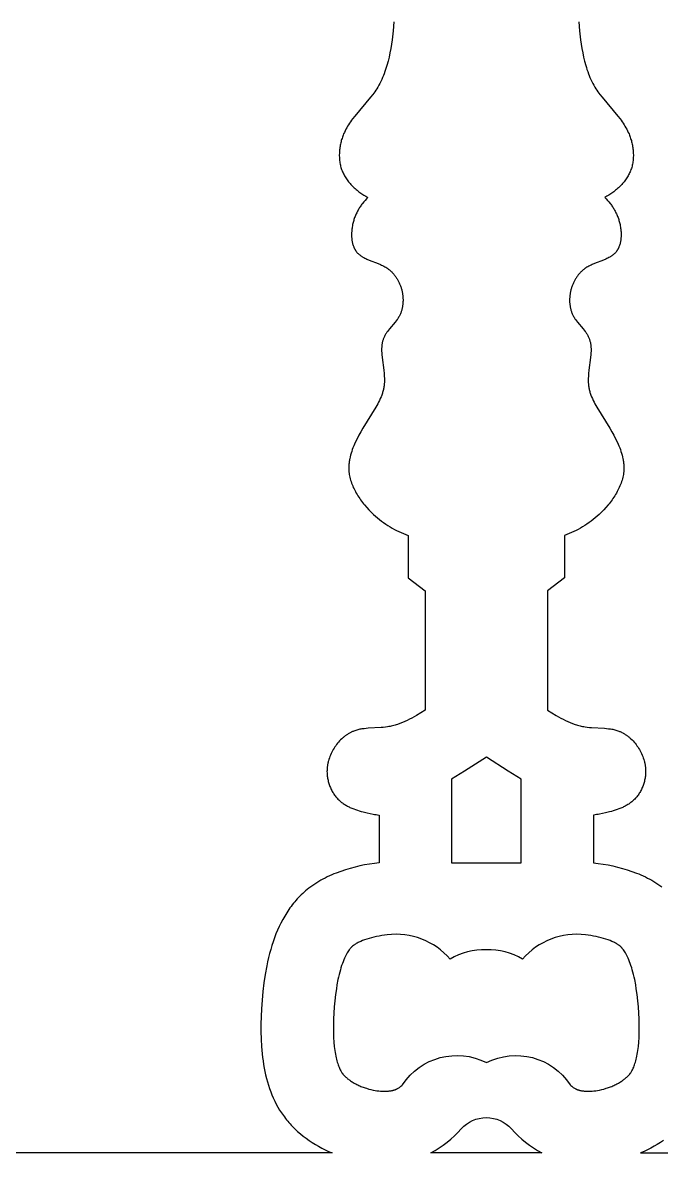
# Model space of a CAD drawing. Extents: x 452 to 1697, y 1442 to 2340.
# Drawn here: x 1470.7 to 1564.3, y 1539.1 to 1707.4 of the extents above; entities that cross this region are included whole.
import ezdxf

# ---------------------------------------------------------------- set-up
doc = ezdxf.new("R2010")
doc.units = 0
doc.layers.add('LAYER_05', color=1, linetype='CONTINUOUS')

msp = doc.modelspace()

# ---------------------------------------------------------------- linework, layer by layer
at = {"layer": 'LAYER_05'}
for points in [[(1525.13, 1707.59), (1525, 1706.29), (1524.84, 1704.99), (1524.75, 1704.35), (1524.65, 1703.71), (1524.54, 1703.07), (1524.41, 1702.44), (1524.26, 1701.82), (1524.09, 1701.21), (1524, 1700.9), (1523.91, 1700.6), (1523.81, 1700.31), (1523.7, 1700.01), (1523.59, 1699.72), (1523.47, 1699.43), (1523.34, 1699.15), (1523.21, 1698.87), (1523.07, 1698.59), (1522.92, 1698.32), (1522.76, 1698.05), (1522.6, 1697.78), (1522.46, 1697.57), (1522.32, 1697.36), (1522.18, 1697.16), (1522.02, 1696.95), (1521.71, 1696.55), (1519.38, 1693.79), (1519.07, 1693.38), (1518.92, 1693.17), (1518.77, 1692.96), (1518.62, 1692.75), (1518.48, 1692.53), (1518.34, 1692.32), (1518.21, 1692.09), (1518.09, 1691.87), (1517.97, 1691.64), (1517.86, 1691.4), (1517.75, 1691.17), (1517.69, 1691.01), (1517.63, 1690.85), (1517.57, 1690.68), (1517.51, 1690.52), (1517.46, 1690.35), (1517.41, 1690.19), (1517.37, 1690.02), (1517.32, 1689.85), (1517.29, 1689.68), (1517.25, 1689.51), (1517.22, 1689.34), (1517.19, 1689.17), (1517.17, 1688.99), (1517.15, 1688.82), (1517.14, 1688.65), (1517.12, 1688.47), (1517.12, 1688.3), (1517.11, 1688.13), (1517.11, 1687.95), (1517.12, 1687.78), (1517.13, 1687.61), (1517.14, 1687.44), (1517.16, 1687.27), (1517.18, 1687.09), (1517.21, 1686.93), (1517.24, 1686.76), (1517.27, 1686.59), (1517.31, 1686.43), (1517.36, 1686.26), (1517.41, 1686.1), (1517.46, 1685.94), (1517.52, 1685.78), (1517.59, 1685.62), (1517.66, 1685.47), (1517.73, 1685.31), (1517.81, 1685.16), (1517.89, 1685.01), (1517.98, 1684.86), (1518.07, 1684.72), (1518.17, 1684.57), (1518.27, 1684.43), (1518.37, 1684.29), (1518.48, 1684.16), (1518.59, 1684.02), (1518.7, 1683.89), (1518.82, 1683.76), (1518.94, 1683.63), (1519.06, 1683.51), (1519.19, 1683.39), (1519.31, 1683.27), (1519.44, 1683.15), (1519.58, 1683.03), (1519.71, 1682.92), (1519.85, 1682.81), (1519.99, 1682.7), (1520.13, 1682.6), (1520.41, 1682.4), (1520.7, 1682.21), (1521, 1682.03), (1521.29, 1681.86), (1521.09, 1681.65), (1520.89, 1681.43), (1520.7, 1681.21), (1520.51, 1680.98), (1520.43, 1680.86), (1520.34, 1680.74), (1520.25, 1680.62), (1520.17, 1680.5), (1520.09, 1680.38), (1520.01, 1680.25), (1519.94, 1680.13), (1519.86, 1680), (1519.79, 1679.87), (1519.72, 1679.74), (1519.66, 1679.61), (1519.59, 1679.47), (1519.53, 1679.34), (1519.47, 1679.2), (1519.42, 1679.06), (1519.36, 1678.92), (1519.31, 1678.78), (1519.26, 1678.63), (1519.22, 1678.49), (1519.18, 1678.34), (1519.14, 1678.19), (1519.1, 1678.04), (1519.07, 1677.89), (1519.04, 1677.74), (1518.99, 1677.48), (1518.98, 1677.35), (1518.96, 1677.22), (1518.95, 1677.09), (1518.93, 1676.96), (1518.93, 1676.83), (1518.92, 1676.7), (1518.91, 1676.57), (1518.91, 1676.44), (1518.91, 1676.32), (1518.92, 1676.19), (1518.92, 1676.06), (1518.93, 1675.93), (1518.94, 1675.8), (1518.96, 1675.68), (1518.97, 1675.55), (1518.99, 1675.43), (1519.02, 1675.31), (1519.04, 1675.19), (1519.07, 1675.07), (1519.1, 1674.96), (1519.14, 1674.84), (1519.18, 1674.73), (1519.22, 1674.62), (1519.26, 1674.51), (1519.28, 1674.46), (1519.31, 1674.41), (1519.33, 1674.36), (1519.36, 1674.31), (1519.39, 1674.26), (1519.42, 1674.21), (1519.44, 1674.16), (1519.47, 1674.11), (1519.5, 1674.07), (1519.54, 1674.02), (1519.57, 1673.98), (1519.6, 1673.93), (1519.65, 1673.87), (1519.7, 1673.81), (1519.75, 1673.75), (1519.8, 1673.7), (1519.86, 1673.64), (1519.92, 1673.59), (1519.97, 1673.54), (1520.03, 1673.49), (1520.1, 1673.44), (1520.16, 1673.39), (1520.22, 1673.34), (1520.29, 1673.3), (1520.35, 1673.25), (1520.42, 1673.21), (1520.49, 1673.17), (1520.56, 1673.13), (1520.7, 1673.05), (1520.85, 1672.97), (1521, 1672.9), (1521.16, 1672.83), (1521.47, 1672.69), (1522.8, 1672.17), (1523.13, 1672.03), (1523.29, 1671.95), (1523.46, 1671.87), (1523.62, 1671.79), (1523.77, 1671.71), (1523.93, 1671.62), (1524.08, 1671.52), (1524.15, 1671.47), (1524.23, 1671.42), (1524.3, 1671.37), (1524.37, 1671.32), (1524.46, 1671.25), (1524.55, 1671.17), (1524.63, 1671.1), (1524.72, 1671.02), (1524.8, 1670.94), (1524.88, 1670.86), (1524.96, 1670.78), (1525.03, 1670.69), (1525.11, 1670.61), (1525.18, 1670.52), (1525.25, 1670.43), (1525.32, 1670.33), (1525.39, 1670.24), (1525.45, 1670.14), (1525.52, 1670.05), (1525.58, 1669.95), (1525.64, 1669.85), (1525.69, 1669.75), (1525.75, 1669.64), (1525.8, 1669.54), (1525.85, 1669.43), (1525.9, 1669.33), (1525.95, 1669.22), (1526, 1669.11), (1526.04, 1669), (1526.08, 1668.89), (1526.12, 1668.78), (1526.16, 1668.67), (1526.19, 1668.55), (1526.23, 1668.44), (1526.26, 1668.33), (1526.29, 1668.21), (1526.31, 1668.1), (1526.34, 1667.98), (1526.36, 1667.86), (1526.38, 1667.75), (1526.4, 1667.63), (1526.41, 1667.52), (1526.43, 1667.4), (1526.44, 1667.28), (1526.44, 1667.16), (1526.45, 1667.05), (1526.46, 1666.93), (1526.46, 1666.82), (1526.46, 1666.7), (1526.45, 1666.58), (1526.45, 1666.47), (1526.44, 1666.35), (1526.43, 1666.24), (1526.42, 1666.12), (1526.4, 1666.01), (1526.39, 1665.9), (1526.37, 1665.79), (1526.35, 1665.68), (1526.32, 1665.57), (1526.29, 1665.46), (1526.26, 1665.35), (1526.23, 1665.24), (1526.2, 1665.13), (1526.16, 1665.03), (1526.12, 1664.93), (1526.08, 1664.82), (1526.03, 1664.72), (1525.99, 1664.62), (1525.93, 1664.51), (1525.87, 1664.4), (1525.8, 1664.29), (1525.74, 1664.18), (1525.67, 1664.07), (1525.6, 1663.97), (1525.45, 1663.76), (1525.29, 1663.56), (1524.48, 1662.58), (1524.32, 1662.39), (1524.17, 1662.2), (1524.1, 1662.1), (1524.03, 1662), (1523.97, 1661.9), (1523.9, 1661.8), (1523.84, 1661.7), (1523.78, 1661.6), (1523.73, 1661.49), (1523.68, 1661.39), (1523.64, 1661.29), (1523.6, 1661.2), (1523.56, 1661.1), (1523.53, 1661), (1523.5, 1660.9), (1523.47, 1660.8), (1523.44, 1660.7), (1523.42, 1660.6), (1523.4, 1660.49), (1523.38, 1660.39), (1523.37, 1660.28), (1523.36, 1660.18), (1523.34, 1660.07), (1523.34, 1659.96), (1523.33, 1659.86), (1523.32, 1659.75), (1523.32, 1659.53), (1523.32, 1659.31), (1523.33, 1659.08), (1523.34, 1658.85), (1523.38, 1658.4), (1523.62, 1656.53), (1523.67, 1656.06), (1523.69, 1655.82), (1523.71, 1655.59), (1523.72, 1655.36), (1523.73, 1655.13), (1523.72, 1654.9), (1523.72, 1654.68), (1523.71, 1654.57), (1523.7, 1654.46), (1523.69, 1654.34), (1523.68, 1654.23), (1523.66, 1654.1), (1523.64, 1653.96), (1523.61, 1653.82), (1523.58, 1653.68), (1523.55, 1653.55), (1523.51, 1653.41), (1523.47, 1653.28), (1523.43, 1653.15), (1523.39, 1653.01), (1523.34, 1652.88), (1523.29, 1652.75), (1523.24, 1652.62), (1523.12, 1652.36), (1523, 1652.11), (1522.88, 1651.85), (1522.74, 1651.6), (1522.45, 1651.09), (1520.57, 1648.04), (1520.27, 1647.52), (1519.98, 1647), (1519.71, 1646.47), (1519.45, 1645.95), (1519.33, 1645.68), (1519.22, 1645.42), (1519.12, 1645.16), (1519.02, 1644.89), (1518.93, 1644.63), (1518.84, 1644.36), (1518.77, 1644.09), (1518.7, 1643.83), (1518.64, 1643.56), (1518.62, 1643.43), (1518.59, 1643.29), (1518.57, 1643.16), (1518.55, 1643.03), (1518.54, 1642.89), (1518.53, 1642.76), (1518.52, 1642.63), (1518.51, 1642.49), (1518.5, 1642.36), (1518.5, 1642.23), (1518.5, 1642.09), (1518.51, 1641.96), (1518.51, 1641.83), (1518.52, 1641.69), (1518.53, 1641.59), (1518.55, 1641.48), (1518.56, 1641.37), (1518.58, 1641.26), (1518.61, 1641.05), (1518.66, 1640.83), (1518.71, 1640.62), (1518.77, 1640.4), (1518.84, 1640.19), (1518.91, 1639.98), (1518.99, 1639.77), (1519.08, 1639.56), (1519.17, 1639.35), (1519.27, 1639.14), (1519.37, 1638.93), (1519.48, 1638.73), (1519.59, 1638.52), (1519.71, 1638.32), (1519.83, 1638.12), (1519.96, 1637.92), (1520.1, 1637.72), (1520.23, 1637.53), (1520.37, 1637.34), (1520.52, 1637.14), (1520.67, 1636.96), (1520.82, 1636.77), (1521.14, 1636.41), (1521.46, 1636.05), (1521.8, 1635.71), (1522.14, 1635.38), (1522.43, 1635.13), (1522.72, 1634.88), (1523.01, 1634.64), (1523.31, 1634.41), (1523.61, 1634.18), (1523.92, 1633.97), (1524.23, 1633.76), (1524.55, 1633.57), (1524.87, 1633.38), (1525.19, 1633.2), (1525.52, 1633.03), (1525.85, 1632.87), (1526.19, 1632.72), (1526.53, 1632.57), (1526.87, 1632.43), (1527.22, 1632.31), (1527.22, 1626.09), (1529.72, 1624.17), (1529.72, 1606.7), (1529.08, 1606.29), (1528.42, 1605.9), (1528.09, 1605.71), (1527.75, 1605.52), (1527.41, 1605.35), (1527.07, 1605.18), (1526.72, 1605.02), (1526.37, 1604.87), (1526.01, 1604.73), (1525.65, 1604.6), (1525.47, 1604.54), (1525.29, 1604.49), (1525.11, 1604.44), (1524.92, 1604.39), (1524.74, 1604.35), (1524.55, 1604.31), (1524.37, 1604.27), (1524.18, 1604.24), (1523.87, 1604.2), (1523.56, 1604.16), (1523.25, 1604.14), (1521.36, 1604.03), (1521.05, 1604.01), (1520.75, 1603.97), (1520.59, 1603.95), (1520.44, 1603.93), (1520.29, 1603.9), (1520.14, 1603.88), (1519.99, 1603.84), (1519.84, 1603.81), (1519.69, 1603.77), (1519.55, 1603.72), (1519.4, 1603.68), (1519.26, 1603.62), (1519.16, 1603.58), (1519.06, 1603.54), (1518.97, 1603.5), (1518.87, 1603.46), (1518.78, 1603.41), (1518.69, 1603.36), (1518.59, 1603.31), (1518.5, 1603.26), (1518.41, 1603.2), (1518.32, 1603.14), (1518.23, 1603.09), (1518.14, 1603.02), (1518.05, 1602.96), (1517.97, 1602.9), (1517.88, 1602.83), (1517.79, 1602.76), (1517.71, 1602.7), (1517.63, 1602.62), (1517.47, 1602.48), (1517.31, 1602.33), (1517.15, 1602.17), (1517, 1602), (1516.86, 1601.83), (1516.72, 1601.66), (1516.59, 1601.48), (1516.46, 1601.29), (1516.34, 1601.1), (1516.22, 1600.91), (1516.11, 1600.72), (1516.01, 1600.52), (1515.91, 1600.31), (1515.82, 1600.11), (1515.73, 1599.9), (1515.66, 1599.69), (1515.59, 1599.47), (1515.52, 1599.26), (1515.5, 1599.15), (1515.47, 1599.04), (1515.45, 1598.93), (1515.42, 1598.82), (1515.4, 1598.71), (1515.38, 1598.6), (1515.37, 1598.49), (1515.35, 1598.38), (1515.34, 1598.27), (1515.33, 1598.16), (1515.32, 1598), (1515.32, 1597.84), (1515.31, 1597.67), (1515.32, 1597.51), (1515.33, 1597.35), (1515.34, 1597.19), (1515.35, 1597.03), (1515.37, 1596.87), (1515.4, 1596.71), (1515.43, 1596.55), (1515.46, 1596.4), (1515.5, 1596.24), (1515.54, 1596.09), (1515.58, 1595.93), (1515.63, 1595.78), (1515.69, 1595.63), (1515.74, 1595.48), (1515.8, 1595.34), (1515.87, 1595.19), (1515.94, 1595.05), (1516.01, 1594.91), (1516.08, 1594.77), (1516.16, 1594.63), (1516.24, 1594.5), (1516.33, 1594.37), (1516.42, 1594.24), (1516.51, 1594.12), (1516.61, 1594), (1516.71, 1593.88), (1516.81, 1593.76), (1516.92, 1593.65), (1517.03, 1593.54), (1517.13, 1593.45), (1517.24, 1593.35), (1517.35, 1593.26), (1517.46, 1593.17), (1517.57, 1593.09), (1517.69, 1593), (1517.81, 1592.92), (1517.93, 1592.85), (1518.05, 1592.77), (1518.17, 1592.7), (1518.3, 1592.63), (1518.42, 1592.56), (1518.55, 1592.5), (1518.68, 1592.44), (1518.95, 1592.32), (1519.22, 1592.21), (1519.49, 1592.1), (1519.77, 1592.01), (1520.05, 1591.92), (1520.33, 1591.84), (1520.61, 1591.76), (1521.18, 1591.62), (1521.62, 1591.52), (1522.06, 1591.44), (1522.28, 1591.4), (1522.5, 1591.37), (1522.73, 1591.34), (1522.95, 1591.31), (1522.95, 1584.31), (1522.25, 1584.22), (1521.54, 1584.12), (1520.83, 1583.99), (1520.12, 1583.84), (1519.42, 1583.68), (1518.72, 1583.49), (1518.02, 1583.28), (1517.34, 1583.05), (1516.66, 1582.8), (1516.33, 1582.67), (1516, 1582.53), (1515.67, 1582.38), (1515.35, 1582.23), (1515.03, 1582.07), (1514.71, 1581.91), (1514.4, 1581.74), (1514.1, 1581.56), (1513.8, 1581.38), (1513.51, 1581.19), (1513.22, 1581), (1512.93, 1580.8), (1512.66, 1580.59), (1512.39, 1580.38), (1512.17, 1580.19), (1511.96, 1580.01), (1511.75, 1579.82), (1511.54, 1579.62), (1511.34, 1579.42), (1511.14, 1579.22), (1510.95, 1579.01), (1510.76, 1578.8), (1510.58, 1578.59), (1510.4, 1578.37), (1510.22, 1578.15), (1510.05, 1577.92), (1509.88, 1577.69), (1509.72, 1577.46), (1509.56, 1577.22), (1509.41, 1576.98), (1509.11, 1576.49), (1508.82, 1575.99), (1508.56, 1575.48), (1508.3, 1574.95), (1508.06, 1574.41), (1507.83, 1573.87), (1507.62, 1573.31), (1507.42, 1572.74), (1507.23, 1572.17), (1507.06, 1571.59), (1506.9, 1571), (1506.74, 1570.4), (1506.6, 1569.8), (1506.48, 1569.19), (1506.25, 1567.95), (1506.06, 1566.7), (1505.91, 1565.44), (1505.79, 1564.17), (1505.7, 1562.9), (1505.65, 1561.79), (1505.62, 1560.67), (1505.62, 1559.57), (1505.65, 1558.47), (1505.71, 1557.38), (1505.8, 1556.31), (1505.86, 1555.78), (1505.93, 1555.25), (1506.02, 1554.73), (1506.11, 1554.22), (1506.21, 1553.7), (1506.32, 1553.2), (1506.44, 1552.7), (1506.58, 1552.2), (1506.73, 1551.71), (1506.89, 1551.23), (1507.06, 1550.75), (1507.24, 1550.29), (1507.44, 1549.83), (1507.65, 1549.37), (1507.88, 1548.93), (1508.12, 1548.49), (1508.37, 1548.06), (1508.5, 1547.85), (1508.64, 1547.65), (1508.78, 1547.44), (1508.92, 1547.24), (1509.07, 1547.04), (1509.22, 1546.84), (1509.38, 1546.63), (1509.55, 1546.43), (1509.72, 1546.23), (1509.89, 1546.04), (1510.07, 1545.85), (1510.25, 1545.66), (1510.62, 1545.29), (1511.01, 1544.93), (1511.42, 1544.58), (1511.83, 1544.24), (1512.26, 1543.92), (1512.7, 1543.6), (1513.15, 1543.3), (1513.61, 1543.02), (1514.08, 1542.74), (1514.57, 1542.48), (1515.06, 1542.23), (1515.55, 1541.99), (1516.06, 1541.77), (1445.21, 1541.77)], [(1552.2, 1707.59), (1552.33, 1706.29), (1552.49, 1704.99), (1552.58, 1704.35), (1552.68, 1703.71), (1552.79, 1703.07), (1552.92, 1702.44), (1553.07, 1701.82), (1553.24, 1701.21), (1553.33, 1700.9), (1553.42, 1700.6), (1553.52, 1700.31), (1553.63, 1700.01), (1553.75, 1699.72), (1553.86, 1699.43), (1553.99, 1699.15), (1554.12, 1698.87), (1554.26, 1698.59), (1554.41, 1698.32), (1554.57, 1698.05), (1554.73, 1697.78), (1554.87, 1697.57), (1555.01, 1697.36), (1555.16, 1697.16), (1555.31, 1696.95), (1555.62, 1696.55), (1557.95, 1693.79), (1558.26, 1693.38), (1558.41, 1693.17), (1558.56, 1692.96), (1558.71, 1692.75), (1558.85, 1692.53), (1558.99, 1692.32), (1559.12, 1692.09), (1559.24, 1691.87), (1559.36, 1691.64), (1559.47, 1691.4), (1559.58, 1691.17), (1559.64, 1691.01), (1559.7, 1690.85), (1559.76, 1690.68), (1559.82, 1690.52), (1559.87, 1690.35), (1559.92, 1690.19), (1559.96, 1690.02), (1560.01, 1689.85), (1560.04, 1689.68), (1560.08, 1689.51), (1560.11, 1689.34), (1560.14, 1689.17), (1560.16, 1688.99), (1560.18, 1688.82), (1560.19, 1688.65), (1560.21, 1688.47), (1560.21, 1688.3), (1560.22, 1688.13), (1560.22, 1687.95), (1560.21, 1687.78), (1560.2, 1687.61), (1560.19, 1687.44), (1560.17, 1687.27), (1560.15, 1687.09), (1560.12, 1686.93), (1560.09, 1686.76), (1560.06, 1686.59), (1560.02, 1686.43), (1559.97, 1686.26), (1559.92, 1686.1), (1559.87, 1685.94), (1559.81, 1685.78), (1559.74, 1685.62), (1559.67, 1685.47), (1559.6, 1685.31), (1559.52, 1685.16), (1559.44, 1685.01), (1559.35, 1684.86), (1559.26, 1684.72), (1559.16, 1684.57), (1559.06, 1684.43), (1558.96, 1684.29), (1558.85, 1684.16), (1558.74, 1684.02), (1558.63, 1683.89), (1558.51, 1683.76), (1558.39, 1683.63), (1558.27, 1683.51), (1558.14, 1683.39), (1558.02, 1683.27), (1557.89, 1683.15), (1557.75, 1683.03), (1557.62, 1682.92), (1557.48, 1682.81), (1557.34, 1682.7), (1557.2, 1682.6), (1556.92, 1682.4), (1556.63, 1682.21), (1556.33, 1682.03), (1556.04, 1681.86), (1556.24, 1681.65), (1556.44, 1681.43), (1556.63, 1681.21), (1556.82, 1680.98), (1556.9, 1680.86), (1556.99, 1680.74), (1557.08, 1680.62), (1557.16, 1680.5), (1557.24, 1680.38), (1557.32, 1680.25), (1557.39, 1680.13), (1557.47, 1680), (1557.54, 1679.87), (1557.61, 1679.74), (1557.67, 1679.61), (1557.74, 1679.47), (1557.8, 1679.34), (1557.86, 1679.2), (1557.91, 1679.06), (1557.97, 1678.92), (1558.02, 1678.78), (1558.07, 1678.63), (1558.11, 1678.49), (1558.15, 1678.34), (1558.19, 1678.19), (1558.23, 1678.04), (1558.26, 1677.89), (1558.29, 1677.74), (1558.34, 1677.48), (1558.35, 1677.35), (1558.37, 1677.22), (1558.38, 1677.09), (1558.4, 1676.96), (1558.41, 1676.83), (1558.41, 1676.7), (1558.42, 1676.57), (1558.42, 1676.44), (1558.42, 1676.32), (1558.41, 1676.19), (1558.41, 1676.06), (1558.4, 1675.93), (1558.39, 1675.8), (1558.37, 1675.68), (1558.36, 1675.55), (1558.34, 1675.43), (1558.31, 1675.31), (1558.29, 1675.19), (1558.26, 1675.07), (1558.23, 1674.96), (1558.19, 1674.84), (1558.16, 1674.73), (1558.11, 1674.62), (1558.07, 1674.51), (1558.05, 1674.46), (1558.02, 1674.41), (1558, 1674.36), (1557.97, 1674.31), (1557.94, 1674.26), (1557.92, 1674.21), (1557.89, 1674.16), (1557.86, 1674.11), (1557.83, 1674.07), (1557.8, 1674.02), (1557.76, 1673.98), (1557.73, 1673.93), (1557.68, 1673.87), (1557.63, 1673.81), (1557.58, 1673.75), (1557.53, 1673.7), (1557.47, 1673.64), (1557.41, 1673.59), (1557.36, 1673.54), (1557.3, 1673.49), (1557.24, 1673.44), (1557.17, 1673.39), (1557.11, 1673.34), (1557.04, 1673.3), (1556.98, 1673.25), (1556.91, 1673.21), (1556.84, 1673.17), (1556.77, 1673.13), (1556.63, 1673.05), (1556.48, 1672.97), (1556.33, 1672.9), (1556.17, 1672.83), (1555.86, 1672.69), (1554.53, 1672.17), (1554.2, 1672.03), (1554.04, 1671.95), (1553.87, 1671.87), (1553.71, 1671.79), (1553.56, 1671.71), (1553.4, 1671.62), (1553.25, 1671.52), (1553.18, 1671.47), (1553.1, 1671.42), (1553.03, 1671.37), (1552.96, 1671.32), (1552.87, 1671.25), (1552.78, 1671.17), (1552.7, 1671.1), (1552.61, 1671.02), (1552.53, 1670.94), (1552.45, 1670.86), (1552.37, 1670.78), (1552.3, 1670.69), (1552.22, 1670.61), (1552.15, 1670.52), (1552.08, 1670.43), (1552.01, 1670.33), (1551.94, 1670.24), (1551.88, 1670.14), (1551.82, 1670.05), (1551.75, 1669.95), (1551.69, 1669.85), (1551.64, 1669.75), (1551.58, 1669.64), (1551.53, 1669.54), (1551.48, 1669.43), (1551.43, 1669.33), (1551.38, 1669.22), (1551.33, 1669.11), (1551.29, 1669), (1551.25, 1668.89), (1551.21, 1668.78), (1551.17, 1668.67), (1551.14, 1668.55), (1551.1, 1668.44), (1551.07, 1668.33), (1551.04, 1668.21), (1551.02, 1668.1), (1550.99, 1667.98), (1550.97, 1667.86), (1550.95, 1667.75), (1550.93, 1667.63), (1550.92, 1667.52), (1550.91, 1667.4), (1550.89, 1667.28), (1550.89, 1667.16), (1550.88, 1667.05), (1550.87, 1666.93), (1550.87, 1666.82), (1550.87, 1666.7), (1550.88, 1666.58), (1550.88, 1666.47), (1550.89, 1666.35), (1550.9, 1666.24), (1550.91, 1666.12), (1550.93, 1666.01), (1550.94, 1665.9), (1550.96, 1665.79), (1550.99, 1665.68), (1551.01, 1665.57), (1551.04, 1665.46), (1551.07, 1665.35), (1551.1, 1665.24), (1551.13, 1665.13), (1551.17, 1665.03), (1551.21, 1664.93), (1551.25, 1664.82), (1551.3, 1664.72), (1551.34, 1664.62), (1551.4, 1664.51), (1551.46, 1664.4), (1551.53, 1664.29), (1551.59, 1664.18), (1551.66, 1664.07), (1551.73, 1663.97), (1551.88, 1663.76), (1552.04, 1663.56), (1552.85, 1662.58), (1553.01, 1662.39), (1553.16, 1662.2), (1553.23, 1662.1), (1553.3, 1662), (1553.36, 1661.9), (1553.43, 1661.8), (1553.49, 1661.7), (1553.55, 1661.6), (1553.6, 1661.49), (1553.65, 1661.39), (1553.69, 1661.29), (1553.73, 1661.2), (1553.77, 1661.1), (1553.8, 1661), (1553.83, 1660.9), (1553.86, 1660.8), (1553.89, 1660.7), (1553.91, 1660.6), (1553.93, 1660.49), (1553.95, 1660.39), (1553.96, 1660.28), (1553.97, 1660.18), (1553.99, 1660.07), (1553.99, 1659.96), (1554, 1659.86), (1554.01, 1659.75), (1554.01, 1659.53), (1554.01, 1659.31), (1554, 1659.08), (1553.99, 1658.85), (1553.95, 1658.4), (1553.71, 1656.53), (1553.66, 1656.06), (1553.64, 1655.82), (1553.62, 1655.59), (1553.61, 1655.36), (1553.61, 1655.13), (1553.61, 1654.9), (1553.61, 1654.68), (1553.62, 1654.57), (1553.63, 1654.46), (1553.64, 1654.34), (1553.65, 1654.23), (1553.67, 1654.1), (1553.69, 1653.96), (1553.72, 1653.82), (1553.75, 1653.68), (1553.78, 1653.55), (1553.82, 1653.41), (1553.86, 1653.28), (1553.9, 1653.15), (1553.94, 1653.01), (1553.99, 1652.88), (1554.04, 1652.75), (1554.09, 1652.62), (1554.21, 1652.36), (1554.33, 1652.11), (1554.45, 1651.85), (1554.59, 1651.6), (1554.88, 1651.09), (1556.76, 1648.04), (1557.06, 1647.52), (1557.35, 1647), (1557.62, 1646.47), (1557.88, 1645.95), (1558, 1645.68), (1558.11, 1645.42), (1558.21, 1645.16), (1558.31, 1644.89), (1558.4, 1644.63), (1558.49, 1644.36), (1558.56, 1644.09), (1558.63, 1643.83), (1558.69, 1643.56), (1558.71, 1643.43), (1558.74, 1643.29), (1558.76, 1643.16), (1558.78, 1643.03), (1558.79, 1642.89), (1558.8, 1642.76), (1558.81, 1642.63), (1558.82, 1642.49), (1558.83, 1642.36), (1558.83, 1642.23), (1558.83, 1642.09), (1558.82, 1641.96), (1558.82, 1641.83), (1558.81, 1641.69), (1558.8, 1641.59), (1558.78, 1641.48), (1558.77, 1641.37), (1558.75, 1641.26), (1558.72, 1641.05), (1558.67, 1640.83), (1558.62, 1640.62), (1558.56, 1640.4), (1558.49, 1640.19), (1558.42, 1639.98), (1558.34, 1639.77), (1558.25, 1639.56), (1558.16, 1639.35), (1558.06, 1639.14), (1557.96, 1638.93), (1557.85, 1638.73), (1557.74, 1638.52), (1557.62, 1638.32), (1557.5, 1638.12), (1557.37, 1637.92), (1557.23, 1637.72), (1557.1, 1637.53), (1556.96, 1637.34), (1556.81, 1637.14), (1556.66, 1636.96), (1556.51, 1636.77), (1556.2, 1636.41), (1555.87, 1636.05), (1555.53, 1635.71), (1555.19, 1635.38), (1554.91, 1635.13), (1554.61, 1634.88), (1554.32, 1634.64), (1554.02, 1634.41), (1553.72, 1634.18), (1553.41, 1633.97), (1553.1, 1633.76), (1552.78, 1633.57), (1552.46, 1633.38), (1552.14, 1633.2), (1551.81, 1633.03), (1551.48, 1632.87), (1551.14, 1632.72), (1550.8, 1632.57), (1550.46, 1632.43), (1550.11, 1632.31), (1550.11, 1626.09), (1547.61, 1624.17), (1547.61, 1606.7), (1548.25, 1606.29), (1548.91, 1605.9), (1549.24, 1605.71), (1549.58, 1605.52), (1549.92, 1605.35), (1550.26, 1605.18), (1550.61, 1605.02), (1550.96, 1604.87), (1551.32, 1604.73), (1551.68, 1604.6), (1551.86, 1604.54), (1552.04, 1604.49), (1552.22, 1604.44), (1552.41, 1604.39), (1552.59, 1604.35), (1552.78, 1604.31), (1552.96, 1604.27), (1553.15, 1604.24), (1553.46, 1604.2), (1553.77, 1604.16), (1554.08, 1604.14), (1555.97, 1604.03), (1556.28, 1604.01), (1556.58, 1603.97), (1556.74, 1603.95), (1556.89, 1603.93), (1557.04, 1603.9), (1557.19, 1603.88), (1557.34, 1603.84), (1557.49, 1603.81), (1557.64, 1603.77), (1557.78, 1603.72), (1557.93, 1603.68), (1558.07, 1603.62), (1558.17, 1603.58), (1558.27, 1603.54), (1558.36, 1603.5), (1558.46, 1603.46), (1558.55, 1603.41), (1558.65, 1603.36), (1558.74, 1603.31), (1558.83, 1603.26), (1558.92, 1603.2), (1559.01, 1603.14), (1559.1, 1603.09), (1559.19, 1603.02), (1559.28, 1602.96), (1559.36, 1602.9), (1559.45, 1602.83), (1559.54, 1602.76), (1559.62, 1602.7), (1559.7, 1602.62), (1559.86, 1602.48), (1560.02, 1602.33), (1560.18, 1602.17), (1560.33, 1602), (1560.47, 1601.83), (1560.61, 1601.66), (1560.74, 1601.48), (1560.87, 1601.29), (1560.99, 1601.1), (1561.11, 1600.91), (1561.22, 1600.72), (1561.32, 1600.52), (1561.42, 1600.31), (1561.51, 1600.11), (1561.6, 1599.9), (1561.67, 1599.69), (1561.74, 1599.47), (1561.81, 1599.26), (1561.83, 1599.15), (1561.86, 1599.04), (1561.88, 1598.93), (1561.91, 1598.82), (1561.93, 1598.71), (1561.95, 1598.6), (1561.96, 1598.49), (1561.98, 1598.38), (1561.99, 1598.27), (1562, 1598.16), (1562.01, 1598), (1562.01, 1597.84), (1562.02, 1597.67), (1562.01, 1597.51), (1562.01, 1597.35), (1561.99, 1597.19), (1561.98, 1597.03), (1561.96, 1596.87), (1561.93, 1596.71), (1561.9, 1596.55), (1561.87, 1596.4), (1561.83, 1596.24), (1561.79, 1596.09), (1561.75, 1595.93), (1561.7, 1595.78), (1561.64, 1595.63), (1561.59, 1595.48), (1561.53, 1595.34), (1561.46, 1595.19), (1561.39, 1595.05), (1561.32, 1594.91), (1561.25, 1594.77), (1561.17, 1594.63), (1561.09, 1594.5), (1561, 1594.37), (1560.91, 1594.24), (1560.82, 1594.12), (1560.72, 1594), (1560.62, 1593.88), (1560.52, 1593.76), (1560.41, 1593.65), (1560.31, 1593.54), (1560.2, 1593.45), (1560.09, 1593.35), (1559.98, 1593.26), (1559.87, 1593.17), (1559.76, 1593.09), (1559.64, 1593), (1559.53, 1592.92), (1559.4, 1592.85), (1559.28, 1592.77), (1559.16, 1592.7), (1559.03, 1592.63), (1558.91, 1592.56), (1558.78, 1592.5), (1558.65, 1592.44), (1558.38, 1592.32), (1558.11, 1592.21), (1557.84, 1592.1), (1557.56, 1592.01), (1557.28, 1591.92), (1557, 1591.84), (1556.72, 1591.76), (1556.15, 1591.62), (1555.71, 1591.52), (1555.27, 1591.44), (1555.05, 1591.4), (1554.83, 1591.37), (1554.6, 1591.34), (1554.38, 1591.31), (1554.38, 1584.31), (1555.08, 1584.22), (1555.79, 1584.12), (1556.5, 1583.99), (1557.21, 1583.84), (1557.91, 1583.68), (1558.61, 1583.49), (1559.31, 1583.28), (1559.99, 1583.05), (1560.67, 1582.8), (1561, 1582.67), (1561.33, 1582.53), (1561.66, 1582.38), (1561.98, 1582.23), (1562.3, 1582.07), (1562.62, 1581.91), (1562.93, 1581.74), (1563.23, 1581.56), (1563.53, 1581.38), (1563.82, 1581.19), (1564.11, 1581), (1564.4, 1580.8)]]:
    msp.add_lwpolyline(points, dxfattribs=at)
msp.add_lwpolyline([(1535.48, 1597.76), (1533.56, 1596.59), (1533.58, 1591.31), (1533.58, 1584.31), (1543.75, 1584.31), (1543.75, 1591.31), (1543.77, 1596.59), (1541.85, 1597.76), (1538.67, 1599.82)], close=True, dxfattribs=at)
for points in [[(1538.67, 1555.01, -0.384223), (1550.93, 1551.76), (1551.05, 1551.65), (1551.18, 1551.55), (1551.29, 1551.47), (1551.41, 1551.38), (1551.51, 1551.32), (1551.61, 1551.25), (1551.69, 1551.21), (1551.73, 1551.18), (1551.78, 1551.16), (1551.81, 1551.14), (1551.85, 1551.12), (1551.89, 1551.1), (1551.94, 1551.08), (1552, 1551.06), (1552.05, 1551.04), (1552.11, 1551.02), (1552.17, 1551), (1552.24, 1550.98), (1552.31, 1550.96), (1552.38, 1550.94), (1552.45, 1550.93), (1552.53, 1550.91), (1552.62, 1550.89), (1552.71, 1550.88), (1552.79, 1550.86), (1552.89, 1550.85), (1552.99, 1550.84), (1553.1, 1550.83), (1553.2, 1550.82), (1553.31, 1550.82), (1553.43, 1550.81), (1553.65, 1550.81), (1553.79, 1550.81), (1553.92, 1550.82), (1554.18, 1550.83), (1554.44, 1550.86), (1554.7, 1550.89), (1554.98, 1550.93), (1555.27, 1550.99), (1555.59, 1551.06), (1555.91, 1551.14), (1556.24, 1551.24), (1556.41, 1551.29), (1556.57, 1551.35), (1556.73, 1551.41), (1556.89, 1551.47), (1557.05, 1551.53), (1557.2, 1551.6), (1557.35, 1551.66), (1557.5, 1551.73), (1557.65, 1551.8), (1557.79, 1551.88), (1557.93, 1551.95), (1558.06, 1552.02), (1558.2, 1552.1), (1558.33, 1552.18), (1558.45, 1552.26), (1558.56, 1552.34), (1558.68, 1552.42), (1558.79, 1552.5), (1558.89, 1552.57), (1558.99, 1552.65), (1559.08, 1552.73), (1559.18, 1552.81), (1559.26, 1552.88), (1559.33, 1552.95), (1559.41, 1553.02), (1559.48, 1553.1), (1559.54, 1553.16), (1559.6, 1553.22), (1559.65, 1553.28), (1559.7, 1553.35), (1559.74, 1553.39), (1559.77, 1553.44), (1559.83, 1553.52), (1559.89, 1553.61), (1559.95, 1553.71), (1560.01, 1553.83), (1560.08, 1553.95), (1560.14, 1554.07), (1560.2, 1554.19), (1560.27, 1554.36), (1560.33, 1554.52), (1560.39, 1554.69), (1560.45, 1554.86), (1560.51, 1555.07), (1560.57, 1555.29), (1560.63, 1555.5), (1560.68, 1555.72), (1560.73, 1555.98), (1560.79, 1556.24), (1560.83, 1556.51), (1560.87, 1556.77), (1560.91, 1557.08), (1560.95, 1557.38), (1561, 1558), (1561.05, 1558.68), (1561.07, 1559.29), (1561.08, 1559.9), (1561.07, 1560.67), (1561.05, 1561.45), (1561.01, 1562.27), (1560.95, 1563.2), (1560.87, 1564.09), (1560.77, 1564.99), (1560.65, 1565.84), (1560.56, 1566.43), (1560.41, 1567.19), (1560.33, 1567.56), (1560.24, 1567.94), (1560.15, 1568.28), (1560.06, 1568.62), (1559.97, 1568.93), (1559.87, 1569.24), (1559.77, 1569.53), (1559.67, 1569.81), (1559.57, 1570.06), (1559.46, 1570.31), (1559.36, 1570.53), (1559.25, 1570.74), (1559.16, 1570.93), (1559.05, 1571.11), (1558.96, 1571.26), (1558.86, 1571.41), (1558.77, 1571.54), (1558.73, 1571.6), (1558.68, 1571.66), (1558.6, 1571.76), (1558.56, 1571.8), (1558.52, 1571.85), (1558.49, 1571.89), (1558.45, 1571.93), (1558.41, 1571.97), (1558.37, 1572), (1558.34, 1572.03), (1558.31, 1572.06), (1558.27, 1572.09), (1558.24, 1572.12), (1558.19, 1572.16), (1558.14, 1572.2), (1558.07, 1572.25), (1558, 1572.29), (1557.93, 1572.34), (1557.86, 1572.38), (1557.73, 1572.46), (1557.6, 1572.53), (1557.47, 1572.6), (1557.33, 1572.67), (1557.2, 1572.73), (1557.07, 1572.79), (1556.8, 1572.9), (1556.5, 1573.01), (1556.19, 1573.12), (1555.84, 1573.22), (1555.5, 1573.32), (1555.13, 1573.41), (1554.76, 1573.49), (1554.37, 1573.57), (1553.98, 1573.64), (1553.59, 1573.69), (1553.2, 1573.74, 0.251856), (1543.98, 1570.19, 0.143661), (1538.67, 1571.53, 0.143661), (1533.35, 1570.19, 0.251856), (1524.13, 1573.74), (1523.74, 1573.69), (1523.35, 1573.64), (1522.96, 1573.57), (1522.57, 1573.49), (1522.2, 1573.41), (1521.83, 1573.32), (1521.49, 1573.22), (1521.14, 1573.12), (1520.83, 1573.01), (1520.53, 1572.9), (1520.26, 1572.79), (1520.13, 1572.73), (1520, 1572.67), (1519.87, 1572.6), (1519.73, 1572.53), (1519.6, 1572.46), (1519.47, 1572.38), (1519.4, 1572.34), (1519.33, 1572.29), (1519.26, 1572.25), (1519.19, 1572.2), (1519.14, 1572.16), (1519.09, 1572.12), (1519.06, 1572.09), (1519.02, 1572.06), (1518.99, 1572.03), (1518.96, 1572), (1518.92, 1571.97), (1518.88, 1571.93), (1518.85, 1571.89), (1518.81, 1571.85), (1518.77, 1571.8), (1518.73, 1571.76), (1518.65, 1571.66), (1518.6, 1571.6), (1518.56, 1571.54), (1518.47, 1571.41), (1518.37, 1571.26), (1518.28, 1571.11), (1518.17, 1570.93), (1518.08, 1570.74), (1517.97, 1570.53), (1517.87, 1570.31), (1517.76, 1570.06), (1517.66, 1569.81), (1517.56, 1569.53), (1517.46, 1569.24), (1517.36, 1568.93), (1517.27, 1568.62), (1517.18, 1568.28), (1517.09, 1567.94), (1517, 1567.56), (1516.92, 1567.19), (1516.77, 1566.43), (1516.68, 1565.84), (1516.56, 1564.99), (1516.46, 1564.09), (1516.38, 1563.2), (1516.32, 1562.27), (1516.28, 1561.45), (1516.26, 1560.67), (1516.25, 1559.9), (1516.26, 1559.29), (1516.28, 1558.68), (1516.33, 1558), (1516.38, 1557.38), (1516.42, 1557.08), (1516.46, 1556.77), (1516.5, 1556.51), (1516.55, 1556.24), (1516.6, 1555.98), (1516.65, 1555.72), (1516.7, 1555.5), (1516.76, 1555.29), (1516.82, 1555.07), (1516.88, 1554.86), (1516.94, 1554.69), (1517, 1554.52), (1517.07, 1554.36), (1517.13, 1554.19), (1517.19, 1554.07), (1517.25, 1553.95), (1517.32, 1553.83), (1517.38, 1553.71), (1517.44, 1553.61), (1517.5, 1553.52), (1517.56, 1553.44), (1517.59, 1553.39), (1517.63, 1553.35), (1517.68, 1553.28), (1517.74, 1553.22), (1517.79, 1553.16), (1517.85, 1553.1), (1517.92, 1553.02), (1518, 1552.95), (1518.07, 1552.88), (1518.15, 1552.81), (1518.25, 1552.73), (1518.34, 1552.65), (1518.44, 1552.57), (1518.54, 1552.5), (1518.65, 1552.42), (1518.77, 1552.34), (1518.89, 1552.26), (1519, 1552.18), (1519.13, 1552.1), (1519.27, 1552.02), (1519.4, 1551.95), (1519.54, 1551.88), (1519.68, 1551.8), (1519.83, 1551.73), (1519.98, 1551.66), (1520.13, 1551.6), (1520.28, 1551.53), (1520.44, 1551.47), (1520.6, 1551.41), (1520.76, 1551.35), (1520.92, 1551.29), (1521.09, 1551.24), (1521.42, 1551.14), (1521.74, 1551.06), (1522.07, 1550.99), (1522.35, 1550.93), (1522.63, 1550.89), (1522.89, 1550.86), (1523.15, 1550.83), (1523.41, 1550.82), (1523.54, 1550.81), (1523.68, 1550.81), (1523.9, 1550.81), (1524.02, 1550.82), (1524.13, 1550.82), (1524.23, 1550.83), (1524.34, 1550.84), (1524.44, 1550.85), (1524.54, 1550.86), (1524.62, 1550.88), (1524.71, 1550.89), (1524.8, 1550.91), (1524.88, 1550.93), (1524.95, 1550.94), (1525.02, 1550.96), (1525.09, 1550.98), (1525.16, 1551), (1525.22, 1551.02), (1525.28, 1551.04), (1525.33, 1551.06), (1525.39, 1551.08), (1525.44, 1551.1), (1525.48, 1551.12), (1525.52, 1551.14), (1525.55, 1551.16), (1525.6, 1551.18), (1525.64, 1551.21), (1525.72, 1551.25), (1525.82, 1551.32), (1525.92, 1551.38), (1526.04, 1551.47), (1526.15, 1551.55), (1526.28, 1551.65), (1526.4, 1551.76, -0.384223)], [(1534.98, 1545.31, -0.444946), (1542.35, 1545.31, 0.086953), (1546.79, 1541.77), (1530.54, 1541.77, 0.086953)]]:
    msp.add_lwpolyline(points, format="xyb", close=True, dxfattribs=at)
msp.add_lwpolyline([(1564.63, 1543.6), (1564.18, 1543.3), (1563.72, 1543.02), (1563.25, 1542.74), (1562.76, 1542.48), (1562.27, 1542.23), (1561.78, 1541.99), (1561.27, 1541.77), (1596.7, 1541.77, -0.124869), (552.15, 1541.77)], format="xyb", dxfattribs=at)

doc.saveas('drawing.dxf')
